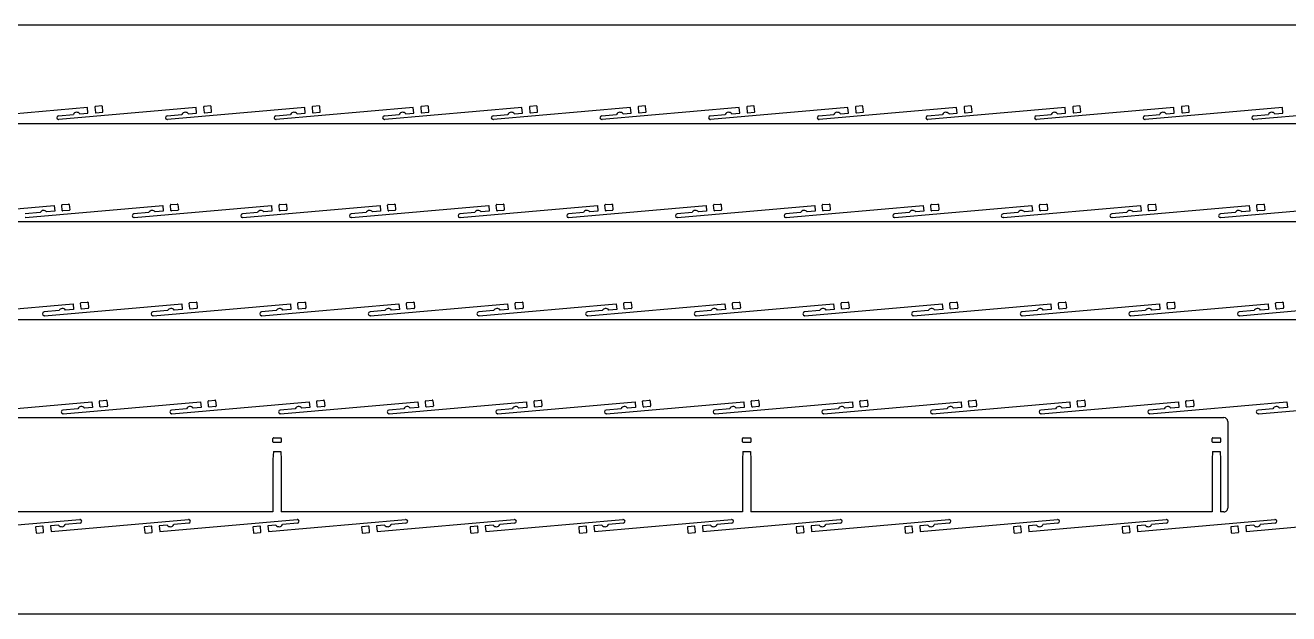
# Model space of a CAD drawing. Header units: millimetres. Extents: x 44 to 1141, y 79 to 235.
# Drawn here: x 378.9 to 713.8, y 79.4 to 235.4 of the extents above; entities that cross this region are included whole.
import ezdxf

# ---------------------------------------------------------------- set-up
doc = ezdxf.new("R2010")
doc.units = ezdxf.units.MM
doc.layers.add('View', color=7, linetype='CONTINUOUS')

msp = doc.modelspace()

# ---------------------------------------------------------------- linework, layer by layer
at = {"layer": 'View'}
for p, q in [((1007.17, 235.442), (86.117, 235.443)), ((395.349, 213.625), (358.971, 210.442)), ((387.683, 211.449), (391.629, 211.794)), ((424.149, 213.625), (387.771, 210.442)), ((393.354, 211.945), (395.48, 212.131)), ((395.48, 212.131), (395.349, 213.625)), ((397.346, 213.75), (397.468, 212.355)), ((399.176, 214.06), (397.482, 213.912)), ((397.63, 212.218), (399.324, 212.367)), ((399.46, 212.529), (399.338, 213.924)), ((416.483, 211.449), (420.429, 211.794)), ((452.949, 213.625), (416.571, 210.442)), ((422.154, 211.945), (424.28, 212.131)), ((424.28, 212.131), (424.149, 213.625)), ((426.146, 213.749), (426.268, 212.355)), ((427.976, 214.06), (426.282, 213.912)), ((426.43, 212.218), (428.124, 212.367)), ((428.26, 212.529), (428.138, 213.924)), ((445.283, 211.448), (449.229, 211.794)), ((481.749, 213.625), (445.371, 210.442)), ((450.954, 211.945), (453.08, 212.131)), ((453.08, 212.131), (452.949, 213.625)), ((454.946, 213.749), (455.068, 212.355)), ((456.776, 214.06), (455.082, 213.912)), ((455.23, 212.218), (456.924, 212.367)), ((457.06, 212.529), (456.938, 213.924)), ((474.083, 211.448), (478.029, 211.794)), ((510.549, 213.625), (474.171, 210.442)), ((479.754, 211.945), (481.88, 212.131)), ((481.88, 212.131), (481.749, 213.625)), ((483.746, 213.749), (483.868, 212.355)), ((485.576, 214.06), (483.882, 213.912)), ((484.03, 212.218), (485.724, 212.367)), ((485.86, 212.529), (485.738, 213.924)), ((502.883, 211.448), (506.829, 211.794)), ((539.349, 213.625), (502.971, 210.442)), ((508.554, 211.945), (510.68, 212.131)), ((510.68, 212.131), (510.549, 213.625)), ((512.546, 213.749), (512.668, 212.355)), ((514.376, 214.06), (512.682, 213.912)), ((512.83, 212.218), (514.524, 212.367)), ((514.66, 212.529), (514.538, 213.924)), ((531.683, 211.448), (535.629, 211.794)), ((568.149, 213.625), (531.771, 210.442)), ((537.354, 211.945), (539.48, 212.131)), ((539.48, 212.131), (539.349, 213.625)), ((541.346, 213.749), (541.468, 212.355)), ((543.176, 214.06), (541.482, 213.912)), ((541.63, 212.218), (543.324, 212.367)), ((543.46, 212.529), (543.338, 213.924)), ((560.483, 211.448), (564.429, 211.794)), ((596.949, 213.625), (560.571, 210.442)), ((566.154, 211.945), (568.28, 212.131)), ((568.28, 212.131), (568.149, 213.625)), ((570.146, 213.749), (570.268, 212.355)), ((571.976, 214.06), (570.282, 213.912)), ((570.43, 212.218), (572.124, 212.366)), ((572.26, 212.529), (572.138, 213.924)), ((589.283, 211.448), (593.229, 211.794)), ((625.749, 213.625), (589.371, 210.442)), ((594.954, 211.945), (597.08, 212.131)), ((597.08, 212.131), (596.949, 213.625)), ((598.946, 213.749), (599.068, 212.355)), ((600.776, 214.06), (599.082, 213.912)), ((599.23, 212.218), (600.924, 212.366)), ((601.06, 212.529), (600.938, 213.924)), ((618.083, 211.448), (622.029, 211.794)), ((654.549, 213.625), (618.171, 210.442)), ((623.754, 211.945), (625.88, 212.13)), ((625.88, 212.13), (625.749, 213.625)), ((627.746, 213.749), (627.868, 212.355)), ((629.576, 214.06), (627.882, 213.912)), ((628.03, 212.218), (629.724, 212.366)), ((629.86, 212.529), (629.738, 213.924)), ((646.883, 211.448), (650.829, 211.794)), ((683.349, 213.625), (646.971, 210.442)), ((652.554, 211.944), (654.68, 212.13)), ((654.68, 212.13), (654.549, 213.625)), ((656.546, 213.749), (656.668, 212.355)), ((658.376, 214.06), (656.682, 213.912)), ((656.83, 212.218), (658.524, 212.366)), ((658.66, 212.529), (658.538, 213.924)), ((675.683, 211.448), (679.629, 211.793)), ((712.149, 213.625), (675.771, 210.442)), ((681.354, 211.944), (683.48, 212.13)), ((683.48, 212.13), (683.349, 213.625)), ((685.346, 213.749), (685.468, 212.355)), ((687.176, 214.06), (685.482, 213.912)), ((685.63, 212.218), (687.324, 212.366)), ((687.46, 212.529), (687.338, 213.924)), ((704.483, 211.448), (708.429, 211.793)), ((740.949, 213.625), (704.571, 210.442)), ((710.154, 211.944), (712.28, 212.13)), ((712.28, 212.13), (712.149, 213.625)), ((158.044, 209.443), (993.244, 209.442)), ((387.683, 210.442), (387.771, 210.442)), ((416.483, 210.442), (416.571, 210.442)), ((445.283, 210.442), (445.371, 210.442)), ((474.083, 210.442), (474.171, 210.442)), ((502.883, 210.442), (502.971, 210.442)), ((531.683, 210.442), (531.771, 210.442)), ((560.483, 210.442), (560.571, 210.442)), ((589.283, 210.442), (589.371, 210.442)), ((618.083, 210.442), (618.171, 210.442)), ((646.883, 210.442), (646.971, 210.442)), ((675.683, 210.442), (675.771, 210.442)), ((704.483, 210.442), (704.571, 210.442)), ((350.171, 184.442), (386.549, 187.625)), ((378.971, 184.442), (415.349, 187.625)), ((386.549, 187.625), (386.68, 186.131)), ((388.668, 186.355), (388.546, 187.75)), ((388.682, 187.912), (390.376, 188.06)), ((390.538, 187.924), (390.66, 186.529)), ((407.771, 184.442), (444.149, 187.625)), ((415.349, 187.625), (415.48, 186.131)), ((417.468, 186.355), (417.346, 187.75)), ((417.482, 187.912), (419.176, 188.06)), ((419.338, 187.924), (419.46, 186.529)), ((436.571, 184.442), (472.949, 187.625)), ((444.149, 187.625), (444.28, 186.131)), ((446.268, 186.355), (446.146, 187.749)), ((446.282, 187.912), (447.976, 188.06)), ((448.138, 187.924), (448.26, 186.529)), ((465.371, 184.442), (501.749, 187.625)), ((472.949, 187.625), (473.08, 186.131)), ((475.068, 186.355), (474.946, 187.749)), ((475.082, 187.912), (476.776, 188.06)), ((476.938, 187.924), (477.06, 186.529)), ((494.171, 184.442), (530.549, 187.625)), ((501.749, 187.625), (501.88, 186.131)), ((503.868, 186.355), (503.746, 187.749)), ((503.882, 187.912), (505.576, 188.06)), ((505.738, 187.924), (505.86, 186.529)), ((522.971, 184.442), (559.349, 187.625)), ((530.549, 187.625), (530.68, 186.131)), ((532.668, 186.355), (532.546, 187.749)), ((532.682, 187.912), (534.376, 188.06)), ((534.538, 187.924), (534.66, 186.529)), ((551.771, 184.442), (588.149, 187.625)), ((559.349, 187.625), (559.48, 186.131)), ((561.468, 186.355), (561.346, 187.749)), ((561.482, 187.912), (563.176, 188.06)), ((563.338, 187.924), (563.46, 186.529)), ((580.571, 184.442), (616.949, 187.625)), ((588.149, 187.625), (588.28, 186.131)), ((590.268, 186.355), (590.146, 187.749)), ((590.282, 187.912), (591.976, 188.06)), ((592.138, 187.924), (592.26, 186.529)), ((609.371, 184.442), (645.749, 187.625)), ((616.949, 187.625), (617.08, 186.131)), ((619.068, 186.355), (618.946, 187.749)), ((619.082, 187.912), (620.776, 188.06)), ((620.938, 187.924), (621.06, 186.529)), ((638.171, 184.442), (674.549, 187.625)), ((645.749, 187.625), (645.88, 186.13)), ((647.868, 186.355), (647.746, 187.749)), ((647.882, 187.912), (649.576, 188.06)), ((649.738, 187.924), (649.86, 186.529)), ((666.971, 184.442), (703.349, 187.625)), ((674.549, 187.625), (674.68, 186.13)), ((676.668, 186.355), (676.546, 187.749)), ((676.682, 187.912), (678.376, 188.06)), ((678.538, 187.924), (678.66, 186.529)), ((695.771, 184.442), (732.149, 187.625)), ((703.349, 187.625), (703.48, 186.13)), ((705.468, 186.355), (705.346, 187.749)), ((705.482, 187.912), (707.176, 188.06)), ((707.338, 187.924), (707.46, 186.529)), ((382.829, 185.794), (378.883, 185.449)), ((378.971, 184.442), (378.883, 184.442)), ((386.68, 186.131), (384.554, 185.945)), ((390.524, 186.367), (388.83, 186.219)), ((411.629, 185.794), (407.683, 185.449)), ((407.771, 184.442), (407.683, 184.442)), ((415.48, 186.131), (413.354, 185.945)), ((419.324, 186.367), (417.63, 186.218)), ((440.429, 185.794), (436.483, 185.449)), ((436.571, 184.442), (436.483, 184.442)), ((444.28, 186.131), (442.154, 185.945)), ((448.124, 186.367), (446.43, 186.218)), ((469.229, 185.794), (465.283, 185.448)), ((465.371, 184.442), (465.283, 184.442)), ((473.08, 186.131), (470.954, 185.945)), ((476.924, 186.367), (475.23, 186.218)), ((498.029, 185.794), (494.083, 185.448)), ((494.171, 184.442), (494.083, 184.442)), ((501.88, 186.131), (499.754, 185.945)), ((505.724, 186.367), (504.03, 186.218)), ((526.829, 185.794), (522.883, 185.448)), ((522.971, 184.442), (522.883, 184.442)), ((530.68, 186.131), (528.554, 185.945)), ((534.524, 186.367), (532.83, 186.218)), ((555.629, 185.794), (551.683, 185.448)), ((551.771, 184.442), (551.683, 184.442)), ((559.48, 186.131), (557.354, 185.945)), ((563.324, 186.366), (561.63, 186.218)), ((584.429, 185.794), (580.483, 185.448)), ((580.571, 184.442), (580.483, 184.442)), ((588.28, 186.131), (586.154, 185.945)), ((592.124, 186.366), (590.43, 186.218)), ((613.229, 185.794), (609.283, 185.448)), ((609.371, 184.442), (609.283, 184.442)), ((617.08, 186.131), (614.954, 185.945)), ((620.924, 186.366), (619.23, 186.218)), ((642.029, 185.794), (638.083, 185.448)), ((638.171, 184.442), (638.083, 184.442)), ((645.88, 186.13), (643.754, 185.944)), ((649.724, 186.366), (648.03, 186.218)), ((670.829, 185.794), (666.883, 185.448)), ((666.971, 184.442), (666.883, 184.442)), ((674.68, 186.13), (672.554, 185.944)), ((678.524, 186.366), (676.83, 186.218)), ((699.629, 185.793), (695.683, 185.448)), ((695.771, 184.442), (695.683, 184.442)), ((703.48, 186.13), (701.354, 185.944)), ((707.324, 186.366), (705.63, 186.218)), ((163.044, 183.443), (998.244, 183.442)), ((355.171, 158.442), (391.549, 161.625)), ((383.971, 158.442), (420.349, 161.625)), ((391.549, 161.625), (391.68, 160.131)), ((393.668, 160.355), (393.546, 161.75)), ((393.682, 161.912), (395.376, 162.06)), ((395.538, 161.924), (395.66, 160.529)), ((412.771, 158.442), (449.149, 161.625)), ((420.349, 161.625), (420.48, 160.131)), ((422.468, 160.355), (422.346, 161.749)), ((422.482, 161.912), (424.176, 162.06)), ((424.338, 161.924), (424.46, 160.529)), ((441.571, 158.442), (477.949, 161.625)), ((449.149, 161.625), (449.28, 160.131)), ((451.268, 160.355), (451.146, 161.749)), ((451.282, 161.912), (452.976, 162.06)), ((453.138, 161.924), (453.26, 160.529)), ((470.371, 158.442), (506.749, 161.625)), ((477.949, 161.625), (478.08, 160.131)), ((480.068, 160.355), (479.946, 161.749)), ((480.082, 161.912), (481.776, 162.06)), ((481.938, 161.924), (482.06, 160.529)), ((499.171, 158.442), (535.549, 161.625)), ((506.749, 161.625), (506.88, 160.131)), ((508.868, 160.355), (508.746, 161.749)), ((508.882, 161.912), (510.576, 162.06)), ((510.738, 161.924), (510.86, 160.529)), ((527.971, 158.442), (564.349, 161.625)), ((535.549, 161.625), (535.68, 160.131)), ((537.668, 160.355), (537.546, 161.749)), ((537.682, 161.912), (539.376, 162.06)), ((539.538, 161.924), (539.66, 160.529)), ((556.771, 158.442), (593.149, 161.625)), ((564.349, 161.625), (564.48, 160.131)), ((566.468, 160.355), (566.346, 161.749)), ((566.482, 161.912), (568.176, 162.06)), ((568.338, 161.924), (568.46, 160.529)), ((585.571, 158.442), (621.949, 161.625)), ((593.149, 161.625), (593.28, 160.131)), ((595.268, 160.355), (595.146, 161.749)), ((595.282, 161.912), (596.976, 162.06)), ((597.138, 161.924), (597.26, 160.529)), ((614.371, 158.442), (650.749, 161.625)), ((621.949, 161.625), (622.08, 160.131)), ((624.068, 160.355), (623.946, 161.749)), ((624.082, 161.912), (625.776, 162.06)), ((625.938, 161.924), (626.06, 160.529)), ((643.171, 158.442), (679.549, 161.625)), ((650.749, 161.625), (650.88, 160.13)), ((652.868, 160.355), (652.746, 161.749)), ((652.882, 161.912), (654.576, 162.06)), ((654.738, 161.924), (654.86, 160.529)), ((671.971, 158.442), (708.349, 161.625)), ((679.549, 161.625), (679.68, 160.13)), ((681.668, 160.355), (681.546, 161.749)), ((681.682, 161.912), (683.376, 162.06)), ((683.538, 161.924), (683.66, 160.529)), ((700.771, 158.442), (737.149, 161.625)), ((708.349, 161.625), (708.48, 160.13)), ((710.468, 160.355), (710.346, 161.749)), ((710.482, 161.912), (712.176, 162.06)), ((712.338, 161.924), (712.46, 160.529)), ((168.044, 157.443), (1003.24, 157.442)), ((387.829, 159.794), (383.883, 159.449)), ((383.971, 158.442), (383.883, 158.442)), ((391.68, 160.131), (389.554, 159.945)), ((395.524, 160.367), (393.83, 160.218)), ((416.629, 159.794), (412.683, 159.449)), ((412.771, 158.442), (412.683, 158.442)), ((420.48, 160.131), (418.354, 159.945)), ((424.324, 160.367), (422.63, 160.218)), ((445.429, 159.794), (441.483, 159.449)), ((441.571, 158.442), (441.483, 158.442)), ((449.28, 160.131), (447.154, 159.945)), ((453.124, 160.367), (451.43, 160.218)), ((474.229, 159.794), (470.283, 159.448)), ((470.371, 158.442), (470.283, 158.442)), ((478.08, 160.131), (475.954, 159.945)), ((481.924, 160.367), (480.23, 160.218)), ((503.029, 159.794), (499.083, 159.448)), ((499.171, 158.442), (499.083, 158.442)), ((506.88, 160.131), (504.754, 159.945)), ((510.724, 160.367), (509.03, 160.218)), ((531.829, 159.794), (527.883, 159.448)), ((527.971, 158.442), (527.883, 158.442)), ((535.68, 160.131), (533.554, 159.945)), ((539.524, 160.367), (537.83, 160.218)), ((560.629, 159.794), (556.683, 159.448)), ((556.771, 158.442), (556.683, 158.442)), ((564.48, 160.131), (562.354, 159.945)), ((568.324, 160.366), (566.63, 160.218)), ((589.429, 159.794), (585.483, 159.448)), ((585.571, 158.442), (585.483, 158.442)), ((593.28, 160.131), (591.154, 159.945)), ((597.124, 160.366), (595.43, 160.218)), ((618.229, 159.794), (614.283, 159.448)), ((614.371, 158.442), (614.283, 158.442)), ((622.08, 160.131), (619.954, 159.945)), ((625.924, 160.366), (624.23, 160.218)), ((647.029, 159.794), (643.083, 159.448)), ((643.171, 158.442), (643.083, 158.442)), ((650.88, 160.13), (648.754, 159.944)), ((654.724, 160.366), (653.03, 160.218)), ((675.829, 159.794), (671.883, 159.448)), ((671.971, 158.442), (671.883, 158.442)), ((679.68, 160.13), (677.554, 159.944)), ((683.524, 160.366), (681.83, 160.218)), ((704.629, 159.793), (700.683, 159.448)), ((700.771, 158.442), (700.683, 158.442)), ((708.48, 160.13), (706.354, 159.944)), ((712.324, 160.366), (710.63, 160.218)), ((360.171, 132.442), (396.549, 135.625)), ((388.971, 132.442), (425.349, 135.625)), ((396.68, 134.131), (394.554, 133.945)), ((396.549, 135.625), (396.68, 134.131)), ((398.668, 134.355), (398.546, 135.75)), ((398.682, 135.912), (400.376, 136.06)), ((400.524, 134.367), (398.83, 134.218)), ((400.538, 135.924), (400.66, 134.529)), ((417.771, 132.442), (454.149, 135.625)), ((425.48, 134.131), (423.354, 133.945)), ((425.349, 135.625), (425.48, 134.131)), ((427.468, 134.355), (427.346, 135.749)), ((427.482, 135.912), (429.176, 136.06)), ((429.324, 134.367), (427.63, 134.218)), ((429.338, 135.924), (429.46, 134.529)), ((446.571, 132.442), (482.949, 135.625)), ((454.28, 134.131), (452.154, 133.945)), ((454.149, 135.625), (454.28, 134.131)), ((456.268, 134.355), (456.146, 135.749)), ((456.282, 135.912), (457.976, 136.06)), ((458.124, 134.367), (456.43, 134.218)), ((458.138, 135.924), (458.26, 134.529)), ((475.371, 132.442), (511.749, 135.625)), ((483.08, 134.131), (480.954, 133.945)), ((482.949, 135.625), (483.08, 134.131)), ((485.068, 134.355), (484.946, 135.749)), ((485.082, 135.912), (486.776, 136.06)), ((486.924, 134.367), (485.23, 134.218)), ((486.938, 135.924), (487.06, 134.529)), ((504.171, 132.442), (540.549, 135.625)), ((511.88, 134.131), (509.754, 133.945)), ((511.749, 135.625), (511.88, 134.131)), ((513.868, 134.355), (513.746, 135.749)), ((513.882, 135.912), (515.576, 136.06)), ((515.724, 134.367), (514.03, 134.218)), ((515.738, 135.924), (515.86, 134.529)), ((532.971, 132.442), (569.349, 135.625)), ((540.68, 134.131), (538.554, 133.945)), ((540.549, 135.625), (540.68, 134.131)), ((542.668, 134.355), (542.546, 135.749)), ((542.682, 135.912), (544.376, 136.06)), ((544.524, 134.367), (542.83, 134.218)), ((544.538, 135.924), (544.66, 134.529)), ((561.771, 132.442), (598.149, 135.625)), ((569.48, 134.131), (567.354, 133.945)), ((569.349, 135.625), (569.48, 134.131)), ((571.468, 134.355), (571.346, 135.749)), ((571.482, 135.912), (573.176, 136.06)), ((573.324, 134.366), (571.63, 134.218)), ((573.338, 135.924), (573.46, 134.529)), ((590.571, 132.442), (626.949, 135.625)), ((598.28, 134.131), (596.154, 133.945)), ((598.149, 135.625), (598.28, 134.131)), ((600.268, 134.355), (600.146, 135.749)), ((600.282, 135.912), (601.976, 136.06)), ((602.124, 134.366), (600.43, 134.218)), ((602.138, 135.924), (602.26, 134.529)), ((619.371, 132.442), (655.749, 135.625)), ((627.08, 134.13), (624.954, 133.945)), ((626.949, 135.625), (627.08, 134.13)), ((629.068, 134.355), (628.946, 135.749)), ((629.082, 135.912), (630.776, 136.06)), ((630.924, 134.366), (629.23, 134.218)), ((630.938, 135.924), (631.06, 134.529)), ((648.171, 132.442), (684.549, 135.625)), ((655.88, 134.13), (653.754, 133.944)), ((655.749, 135.625), (655.88, 134.13)), ((657.868, 134.355), (657.746, 135.749)), ((657.882, 135.912), (659.576, 136.06)), ((659.724, 134.366), (658.03, 134.218)), ((659.738, 135.924), (659.86, 134.529)), ((676.971, 132.442), (713.349, 135.625)), ((684.68, 134.13), (682.554, 133.944)), ((684.549, 135.625), (684.68, 134.13)), ((686.668, 134.355), (686.546, 135.749)), ((686.682, 135.912), (688.376, 136.06)), ((688.524, 134.366), (686.83, 134.218)), ((688.538, 135.924), (688.66, 134.529)), ((705.771, 132.442), (742.149, 135.625)), ((713.48, 134.13), (711.354, 133.944)), ((713.349, 135.625), (713.48, 134.13)), ((194.644, 131.443), (696.644, 131.442)), ((392.829, 133.794), (388.882, 133.449)), ((388.971, 132.442), (388.882, 132.442)), ((421.629, 133.794), (417.682, 133.449)), ((417.771, 132.442), (417.682, 132.442)), ((450.429, 133.794), (446.482, 133.448)), ((446.571, 132.442), (446.482, 132.442)), ((479.229, 133.794), (475.282, 133.448)), ((475.371, 132.442), (475.282, 132.442)), ((508.029, 133.794), (504.082, 133.448)), ((504.171, 132.442), (504.082, 132.442)), ((536.829, 133.794), (532.882, 133.448)), ((532.971, 132.442), (532.882, 132.442)), ((565.629, 133.794), (561.682, 133.448)), ((561.771, 132.442), (561.682, 132.442)), ((594.429, 133.794), (590.482, 133.448)), ((590.571, 132.442), (590.482, 132.442)), ((623.229, 133.794), (619.282, 133.448)), ((619.371, 132.442), (619.282, 132.442)), ((652.029, 133.794), (648.082, 133.448)), ((648.171, 132.442), (648.082, 132.442)), ((680.829, 133.793), (676.882, 133.448)), ((676.971, 132.442), (676.882, 132.442)), ((709.629, 133.793), (705.682, 133.448)), ((705.771, 132.442), (705.682, 132.442)), ((697.644, 130.442), (697.644, 107.442)), ((444.544, 124.992), (444.544, 125.892)), ((444.694, 126.042), (446.594, 126.042)), ((446.594, 124.842), (444.694, 124.842)), ((446.744, 125.892), (446.744, 124.992)), ((569.044, 124.992), (569.044, 125.892)), ((569.194, 126.042), (571.094, 126.042)), ((571.094, 124.842), (569.194, 124.842)), ((571.244, 125.892), (571.244, 124.992)), ((693.544, 124.992), (693.544, 125.892)), ((693.694, 126.042), (695.594, 126.042)), ((695.594, 124.842), (693.694, 124.842)), ((695.744, 125.892), (695.744, 124.992)), ((444.644, 122.442), (444.544, 120.308)), ((444.644, 122.442), (446.644, 122.442)), ((446.644, 122.442), (446.744, 120.308)), ((569.144, 122.442), (569.044, 120.308)), ((569.144, 122.442), (571.144, 122.442)), ((571.144, 122.442), (571.244, 120.308)), ((693.644, 122.442), (693.544, 120.308)), ((693.644, 122.442), (695.644, 122.442)), ((695.644, 122.442), (695.744, 120.308)), ((444.544, 120.308), (444.544, 106.442)), ((446.744, 120.308), (446.744, 118.576)), ((446.744, 118.576), (446.744, 106.442)), ((569.044, 120.308), (569.044, 106.442)), ((571.244, 120.308), (571.244, 118.576)), ((571.244, 118.576), (571.244, 106.442)), ((693.544, 120.308), (693.544, 106.442)), ((695.744, 120.308), (695.744, 118.576)), ((695.744, 118.576), (695.744, 106.442)), ((444.544, 106.442), (322.244, 106.442)), ((356.939, 101.26), (393.318, 104.442)), ((385.739, 101.26), (422.118, 104.442)), ((393.406, 104.442), (393.318, 104.442)), ((414.539, 101.26), (450.918, 104.442)), ((422.206, 104.442), (422.118, 104.442)), ((443.339, 101.26), (479.718, 104.442)), ((569.044, 106.442), (446.744, 106.442)), ((451.006, 104.442), (450.918, 104.442)), ((472.139, 101.26), (508.518, 104.442)), ((479.806, 104.442), (479.718, 104.442)), ((500.939, 101.259), (537.318, 104.442)), ((508.606, 104.442), (508.518, 104.442)), ((529.739, 101.259), (566.118, 104.442)), ((537.406, 104.442), (537.318, 104.442)), ((558.539, 101.259), (594.918, 104.442)), ((566.206, 104.442), (566.118, 104.442)), ((693.544, 106.442), (571.244, 106.442)), ((587.339, 101.259), (623.718, 104.442)), ((595.006, 104.442), (594.918, 104.442)), ((616.139, 101.259), (652.518, 104.442)), ((623.806, 104.442), (623.718, 104.442)), ((644.939, 101.259), (681.318, 104.442)), ((652.606, 104.442), (652.518, 104.442)), ((673.739, 101.259), (710.118, 104.442)), ((681.406, 104.442), (681.318, 104.442)), ((696.644, 106.442), (695.744, 106.442)), ((702.539, 101.259), (738.918, 104.442)), ((710.206, 104.442), (710.118, 104.442)), ((381.628, 102.355), (381.75, 100.961)), ((383.458, 102.666), (381.765, 102.518)), ((381.913, 100.824), (383.606, 100.973)), ((383.743, 101.135), (383.621, 102.53)), ((387.734, 102.94), (385.609, 102.754)), ((385.609, 102.754), (385.739, 101.26)), ((393.406, 103.436), (389.46, 103.091)), ((410.428, 102.355), (410.55, 100.961)), ((412.258, 102.666), (410.565, 102.518)), ((410.713, 100.824), (412.406, 100.973)), ((412.543, 101.135), (412.421, 102.53)), ((416.534, 102.94), (414.409, 102.754)), ((414.409, 102.754), (414.539, 101.26)), ((422.206, 103.436), (418.26, 103.091)), ((439.228, 102.355), (439.35, 100.961)), ((441.058, 102.666), (439.365, 102.518)), ((439.513, 100.824), (441.206, 100.973)), ((441.343, 101.135), (441.221, 102.53)), ((445.334, 102.94), (443.209, 102.754)), ((443.209, 102.754), (443.339, 101.26)), ((451.006, 103.436), (447.06, 103.091)), ((468.028, 102.355), (468.15, 100.961)), ((469.858, 102.666), (468.165, 102.518)), ((468.313, 100.824), (470.006, 100.973)), ((470.143, 101.135), (470.021, 102.53)), ((474.134, 102.94), (472.009, 102.754)), ((472.009, 102.754), (472.139, 101.26)), ((479.806, 103.436), (475.86, 103.091)), ((496.828, 102.355), (496.95, 100.961)), ((498.658, 102.666), (496.965, 102.518)), ((497.113, 100.824), (498.806, 100.972)), ((498.943, 101.135), (498.821, 102.53)), ((502.934, 102.94), (500.809, 102.754)), ((500.809, 102.754), (500.939, 101.259)), ((508.606, 103.436), (504.66, 103.091)), ((525.628, 102.355), (525.75, 100.961)), ((527.458, 102.666), (525.765, 102.518)), ((525.913, 100.824), (527.606, 100.972)), ((527.743, 101.135), (527.621, 102.53)), ((531.734, 102.94), (529.609, 102.754)), ((529.609, 102.754), (529.739, 101.259)), ((537.406, 103.436), (533.46, 103.091)), ((554.428, 102.355), (554.55, 100.961)), ((556.258, 102.666), (554.565, 102.518)), ((554.713, 100.824), (556.406, 100.972)), ((556.543, 101.135), (556.421, 102.53)), ((560.534, 102.94), (558.409, 102.754)), ((558.409, 102.754), (558.539, 101.259)), ((566.206, 103.436), (562.26, 103.091)), ((583.228, 102.355), (583.35, 100.961)), ((585.058, 102.666), (583.365, 102.518)), ((583.513, 100.824), (585.206, 100.972)), ((585.343, 101.135), (585.221, 102.53)), ((589.334, 102.94), (587.209, 102.754)), ((587.209, 102.754), (587.339, 101.259)), ((595.006, 103.436), (591.06, 103.091)), ((612.028, 102.355), (612.15, 100.961)), ((613.858, 102.666), (612.165, 102.518)), ((612.313, 100.824), (614.006, 100.972)), ((614.143, 101.135), (614.021, 102.53)), ((618.134, 102.94), (616.009, 102.754)), ((616.009, 102.754), (616.139, 101.259)), ((623.806, 103.436), (619.86, 103.091)), ((640.828, 102.355), (640.95, 100.961)), ((642.658, 102.666), (640.965, 102.518)), ((641.113, 100.824), (642.806, 100.972)), ((642.943, 101.135), (642.821, 102.53)), ((646.934, 102.94), (644.809, 102.754)), ((644.809, 102.754), (644.939, 101.259)), ((652.606, 103.436), (648.66, 103.091)), ((669.628, 102.355), (669.75, 100.961)), ((671.458, 102.666), (669.765, 102.518)), ((669.913, 100.824), (671.606, 100.972)), ((671.743, 101.135), (671.621, 102.529)), ((675.734, 102.94), (673.609, 102.754)), ((673.609, 102.754), (673.739, 101.259)), ((681.406, 103.436), (677.46, 103.091)), ((698.428, 102.355), (698.55, 100.96)), ((700.258, 102.666), (698.565, 102.518)), ((698.713, 100.824), (700.406, 100.972)), ((700.543, 101.135), (700.421, 102.529)), ((704.534, 102.94), (702.409, 102.754)), ((702.409, 102.754), (702.539, 101.259)), ((710.206, 103.436), (706.26, 103.091)), ((177.117, 79.442), (1098.17, 79.442))]:
    msp.add_line(p, q, dxfattribs=at)
for centre, radius, start, end in [((387.727, 210.945), 0.505, 94.9999, -95.0001), ((392.535, 211.371), 1, 34.9999, 155), ((397.495, 213.763), 0.15, 94.9999, -175), ((397.617, 212.368), 0.15, -175, -85.0001), ((399.189, 213.911), 0.15, 4.99994, 94.9999), ((399.311, 212.516), 0.15, -85.0001, 4.99994), ((416.527, 210.945), 0.505, 94.9999, -95.0001), ((421.335, 211.371), 1, 34.9999, 155), ((426.295, 213.763), 0.15, 94.9999, -175), ((426.417, 212.368), 0.15, -175, -85.0001), ((427.989, 213.911), 0.15, 4.99994, 94.9999), ((428.111, 212.516), 0.15, -85.0001, 4.99994), ((445.327, 210.945), 0.505, 94.9999, -95.0001), ((450.135, 211.371), 1, 34.9999, 155), ((455.095, 213.763), 0.15, 94.9999, -175), ((455.217, 212.368), 0.15, -175, -85.0001), ((456.789, 213.911), 0.15, 4.99994, 94.9999), ((456.911, 212.516), 0.15, -85.0001, 4.99994), ((474.127, 210.945), 0.505, 94.9999, -95.0001), ((478.935, 211.371), 1, 34.9999, 155), ((483.895, 213.763), 0.15, 94.9999, -175), ((484.017, 212.368), 0.15, -175, -85.0001), ((485.589, 213.911), 0.15, 4.99994, 94.9999), ((485.711, 212.516), 0.15, -85.0001, 4.99994), ((502.927, 210.945), 0.505, 94.9999, -95.0001), ((507.735, 211.371), 1, 34.9999, 155), ((512.695, 213.762), 0.15, 94.9999, -175), ((512.817, 212.368), 0.15, -175, -85.0001), ((514.389, 213.911), 0.15, 4.99994, 94.9999), ((514.511, 212.516), 0.15, -85.0001, 4.99994), ((531.727, 210.945), 0.505, 94.9999, -95.0001), ((536.535, 211.371), 1, 34.9999, 155), ((541.495, 213.762), 0.15, 94.9999, -175), ((541.617, 212.368), 0.15, -175, -85.0001), ((543.189, 213.911), 0.15, 4.99994, 94.9999), ((543.311, 212.516), 0.15, -85.0001, 4.99994), ((560.527, 210.945), 0.505, 94.9999, -95.0001), ((565.335, 211.371), 1, 34.9999, 155), ((570.295, 213.762), 0.15, 94.9999, -175), ((570.417, 212.368), 0.15, -175, -85.0001), ((571.989, 213.911), 0.15, 4.99994, 94.9999), ((572.111, 212.516), 0.15, -85.0001, 4.99994), ((589.327, 210.945), 0.505, 94.9999, -95.0001), ((594.135, 211.371), 1, 34.9999, 155), ((599.095, 213.762), 0.15, 94.9999, -175), ((599.217, 212.368), 0.15, -175, -85.0001), ((600.789, 213.911), 0.15, 4.99994, 94.9999), ((600.911, 212.516), 0.15, -85.0001, 4.99994), ((618.127, 210.945), 0.505, 94.9999, -95.0001), ((622.935, 211.371), 1, 34.9999, 155), ((627.895, 213.762), 0.15, 94.9999, -175), ((628.017, 212.368), 0.15, -175, -85.0001), ((629.589, 213.911), 0.15, 4.99994, 94.9999), ((629.711, 212.516), 0.15, -85.0001, 4.99994), ((646.927, 210.945), 0.505, 94.9999, -95.0001), ((651.735, 211.371), 1, 34.9999, 155), ((656.695, 213.762), 0.15, 94.9999, -175), ((656.817, 212.368), 0.15, -175, -85.0001), ((658.389, 213.91), 0.15, 4.99994, 94.9999), ((658.511, 212.516), 0.15, -85.0001, 4.99994), ((675.727, 210.945), 0.505, 94.9999, -95.0001), ((680.535, 211.371), 1, 34.9999, 155), ((685.495, 213.762), 0.15, 94.9999, -175), ((685.617, 212.368), 0.15, -175, -85.0001), ((687.189, 213.91), 0.15, 4.99994, 94.9999), ((687.311, 212.516), 0.15, -85.0001, 4.99994), ((704.527, 210.945), 0.505, 94.9999, -95.0001), ((709.335, 211.371), 1, 34.9999, 155), ((388.695, 187.763), 0.15, 94.9999, -175), ((390.389, 187.911), 0.15, 4.99994, 94.9999), ((417.495, 187.763), 0.15, 94.9999, -175), ((419.189, 187.911), 0.15, 4.99994, 94.9999), ((446.295, 187.763), 0.15, 94.9999, -175), ((447.989, 187.911), 0.15, 4.99994, 94.9999), ((475.095, 187.763), 0.15, 94.9999, -175), ((476.789, 187.911), 0.15, 4.99994, 94.9999), ((503.895, 187.762), 0.15, 94.9999, -175), ((505.589, 187.911), 0.15, 4.99994, 94.9999), ((532.695, 187.762), 0.15, 94.9999, -175), ((534.389, 187.911), 0.15, 4.99994, 94.9999), ((561.495, 187.762), 0.15, 94.9999, -175), ((563.189, 187.911), 0.15, 4.99994, 94.9999), ((590.295, 187.762), 0.15, 94.9999, -175), ((591.989, 187.911), 0.15, 4.99994, 94.9999), ((619.095, 187.762), 0.15, 94.9999, -175), ((620.789, 187.911), 0.15, 4.99994, 94.9999), ((647.895, 187.762), 0.15, 94.9999, -175), ((649.589, 187.911), 0.15, 4.99994, 94.9999), ((676.695, 187.762), 0.15, 94.9999, -175), ((678.389, 187.91), 0.15, 4.99994, 94.9999), ((705.495, 187.762), 0.15, 94.9999, -175), ((707.189, 187.91), 0.15, 4.99994, 94.9999), ((383.735, 185.371), 1, 34.9999, 155), ((388.817, 186.368), 0.15, -175, -85.0001), ((390.511, 186.516), 0.15, -85.0001, 4.99994), ((407.727, 184.945), 0.505, 94.9999, -95.0001), ((412.535, 185.371), 1, 34.9999, 155), ((417.617, 186.368), 0.15, -175, -85.0001), ((419.311, 186.516), 0.15, -85.0001, 4.99994), ((436.527, 184.945), 0.505, 94.9999, -95.0001), ((441.335, 185.371), 1, 34.9999, 155), ((446.417, 186.368), 0.15, -175, -85.0001), ((448.111, 186.516), 0.15, -85.0001, 4.99994), ((465.327, 184.945), 0.505, 94.9999, -95.0001), ((470.135, 185.371), 1, 34.9999, 155), ((475.217, 186.368), 0.15, -175, -85.0001), ((476.911, 186.516), 0.15, -85.0001, 4.99994), ((494.127, 184.945), 0.505, 94.9999, -95.0001), ((498.935, 185.371), 1, 34.9999, 155), ((504.017, 186.368), 0.15, -175, -85.0001), ((505.711, 186.516), 0.15, -85.0001, 4.99994), ((522.927, 184.945), 0.505, 94.9999, -95.0001), ((527.735, 185.371), 1, 34.9999, 155), ((532.817, 186.368), 0.15, -175, -85.0001), ((534.511, 186.516), 0.15, -85.0001, 4.99994), ((551.727, 184.945), 0.505, 94.9999, -95.0001), ((556.535, 185.371), 1, 34.9999, 155), ((561.617, 186.368), 0.15, -175, -85.0001), ((563.311, 186.516), 0.15, -85.0001, 4.99994), ((580.527, 184.945), 0.505, 94.9999, -95.0001), ((585.335, 185.371), 1, 34.9999, 155), ((590.417, 186.368), 0.15, -175, -85.0001), ((592.111, 186.516), 0.15, -85.0001, 4.99994), ((609.327, 184.945), 0.505, 94.9999, -95.0001), ((614.135, 185.371), 1, 34.9999, 155), ((619.217, 186.368), 0.15, -175, -85.0001), ((620.911, 186.516), 0.15, -85.0001, 4.99994), ((638.127, 184.945), 0.505, 94.9999, -95.0001), ((642.935, 185.371), 1, 34.9999, 155), ((648.017, 186.368), 0.15, -175, -85.0001), ((649.711, 186.516), 0.15, -85.0001, 4.99994), ((666.927, 184.945), 0.505, 94.9999, -95.0001), ((671.735, 185.371), 1, 34.9999, 155), ((676.817, 186.368), 0.15, -175, -85.0001), ((678.511, 186.516), 0.15, -85.0001, 4.99994), ((695.727, 184.945), 0.505, 94.9999, -95.0001), ((700.535, 185.371), 1, 34.9999, 155), ((705.617, 186.368), 0.15, -175, -85.0001), ((707.311, 186.516), 0.15, -85.0001, 4.99994), ((393.695, 161.763), 0.15, 94.9999, -175), ((395.389, 161.911), 0.15, 4.99994, 94.9999), ((422.495, 161.763), 0.15, 94.9999, -175), ((424.189, 161.911), 0.15, 4.99994, 94.9999), ((451.295, 161.763), 0.15, 94.9999, -175), ((452.989, 161.911), 0.15, 4.99994, 94.9999), ((480.095, 161.763), 0.15, 94.9999, -175), ((481.789, 161.911), 0.15, 4.99994, 94.9999), ((508.895, 161.762), 0.15, 94.9999, -175), ((510.589, 161.911), 0.15, 4.99994, 94.9999), ((537.695, 161.762), 0.15, 94.9999, -175), ((539.389, 161.911), 0.15, 4.99994, 94.9999), ((566.495, 161.762), 0.15, 94.9999, -175), ((568.189, 161.911), 0.15, 4.99994, 94.9999), ((595.295, 161.762), 0.15, 94.9999, -175), ((596.989, 161.911), 0.15, 4.99994, 94.9999), ((624.095, 161.762), 0.15, 94.9999, -175), ((625.789, 161.911), 0.15, 4.99994, 94.9999), ((652.895, 161.762), 0.15, 94.9999, -175), ((654.589, 161.911), 0.15, 4.99994, 94.9999), ((681.695, 161.762), 0.15, 94.9999, -175), ((683.389, 161.91), 0.15, 4.99994, 94.9999), ((710.495, 161.762), 0.15, 94.9999, -175), ((712.189, 161.91), 0.15, 4.99994, 94.9999), ((383.927, 158.945), 0.505, 94.9999, -95.0001), ((388.735, 159.371), 1, 34.9999, 155), ((393.817, 160.368), 0.15, -175, -85.0001), ((395.511, 160.516), 0.15, -85.0001, 4.99994), ((412.727, 158.945), 0.505, 94.9999, -95.0001), ((417.535, 159.371), 1, 34.9999, 155), ((422.617, 160.368), 0.15, -175, -85.0001), ((424.311, 160.516), 0.15, -85.0001, 4.99994), ((441.527, 158.945), 0.505, 94.9999, -95.0001), ((446.335, 159.371), 1, 34.9999, 155), ((451.417, 160.368), 0.15, -175, -85.0001), ((453.111, 160.516), 0.15, -85.0001, 4.99994), ((470.327, 158.945), 0.505, 94.9999, -95.0001), ((475.135, 159.371), 1, 34.9999, 155), ((480.217, 160.368), 0.15, -175, -85.0001), ((481.911, 160.516), 0.15, -85.0001, 4.99994), ((499.127, 158.945), 0.505, 94.9999, -95.0001), ((503.935, 159.371), 1, 34.9999, 155), ((509.017, 160.368), 0.15, -175, -85.0001), ((510.711, 160.516), 0.15, -85.0001, 4.99994), ((527.927, 158.945), 0.505, 94.9999, -95.0001), ((532.735, 159.371), 1, 34.9999, 155), ((537.817, 160.368), 0.15, -175, -85.0001), ((539.511, 160.516), 0.15, -85.0001, 4.99994), ((556.727, 158.945), 0.505, 94.9999, -95.0001), ((561.535, 159.371), 1, 34.9999, 155), ((566.617, 160.368), 0.15, -175, -85.0001), ((568.311, 160.516), 0.15, -85.0001, 4.99994), ((585.527, 158.945), 0.505, 94.9999, -95.0001), ((590.335, 159.371), 1, 34.9999, 155), ((595.417, 160.368), 0.15, -175, -85.0001), ((597.111, 160.516), 0.15, -85.0001, 4.99994), ((614.327, 158.945), 0.505, 94.9999, -95.0001), ((619.135, 159.371), 1, 34.9999, 155), ((624.217, 160.368), 0.15, -175, -85.0001), ((625.911, 160.516), 0.15, -85.0001, 4.99994), ((643.127, 158.945), 0.505, 94.9999, -95.0001), ((647.935, 159.371), 1, 34.9999, 155), ((653.017, 160.368), 0.15, -175, -85.0001), ((654.711, 160.516), 0.15, -85.0001, 4.99994), ((671.927, 158.945), 0.505, 94.9999, -95.0001), ((676.735, 159.371), 1, 34.9999, 155), ((681.817, 160.368), 0.15, -175, -85.0001), ((683.511, 160.516), 0.15, -85.0001, 4.99994), ((700.727, 158.945), 0.505, 94.9999, -95.0001), ((705.535, 159.371), 1, 34.9999, 155), ((710.617, 160.368), 0.15, -175, -85.0001), ((712.311, 160.516), 0.15, -85.0001, 4.99994), ((393.735, 133.371), 1, 34.9999, 155), ((398.695, 135.763), 0.15, 94.9999, -175), ((398.817, 134.368), 0.15, -175, -85.0001), ((400.389, 135.911), 0.15, 4.99994, 94.9999), ((400.511, 134.516), 0.15, -85.0001, 4.99994), ((422.535, 133.371), 1, 34.9999, 155), ((427.495, 135.763), 0.15, 94.9999, -175), ((427.617, 134.368), 0.15, -175, -85.0001), ((429.189, 135.911), 0.15, 4.99994, 94.9999), ((429.311, 134.516), 0.15, -85.0001, 4.99994), ((451.335, 133.371), 1, 34.9999, 155), ((456.295, 135.763), 0.15, 94.9999, -175), ((456.417, 134.368), 0.15, -175, -85.0001), ((457.989, 135.911), 0.15, 4.99994, 94.9999), ((458.111, 134.516), 0.15, -85.0001, 4.99994), ((480.135, 133.371), 1, 34.9999, 155), ((485.095, 135.763), 0.15, 94.9999, -175), ((485.217, 134.368), 0.15, -175, -85.0001), ((486.789, 135.911), 0.15, 4.99994, 94.9999), ((486.911, 134.516), 0.15, -85.0001, 4.99994), ((508.935, 133.371), 1, 34.9999, 155), ((513.895, 135.762), 0.15, 94.9999, -175), ((514.017, 134.368), 0.15, -175, -85.0001), ((515.589, 135.911), 0.15, 4.99994, 94.9999), ((515.711, 134.516), 0.15, -85.0001, 4.99994), ((537.735, 133.371), 1, 34.9999, 155), ((542.695, 135.762), 0.15, 94.9999, -175), ((542.817, 134.368), 0.15, -175, -85.0001), ((544.389, 135.911), 0.15, 4.99994, 94.9999), ((544.511, 134.516), 0.15, -85.0001, 4.99994), ((566.535, 133.371), 1, 34.9999, 155), ((571.495, 135.762), 0.15, 94.9999, -175), ((571.617, 134.368), 0.15, -175, -85.0001), ((573.189, 135.911), 0.15, 4.99994, 94.9999), ((573.311, 134.516), 0.15, -85.0001, 4.99994), ((595.335, 133.371), 1, 34.9999, 155), ((600.295, 135.762), 0.15, 94.9999, -175), ((600.417, 134.368), 0.15, -175, -85.0001), ((601.989, 135.911), 0.15, 4.99994, 94.9999), ((602.111, 134.516), 0.15, -85.0001, 4.99994), ((624.135, 133.371), 1, 34.9999, 155), ((629.095, 135.762), 0.15, 94.9999, -175), ((629.217, 134.368), 0.15, -175, -85.0001), ((630.789, 135.911), 0.15, 4.99994, 94.9999), ((630.911, 134.516), 0.15, -85.0001, 4.99994), ((652.935, 133.371), 1, 34.9999, 155), ((657.895, 135.762), 0.15, 94.9999, -175), ((658.017, 134.368), 0.15, -175, -85.0001), ((659.589, 135.91), 0.15, 4.99994, 94.9999), ((659.711, 134.516), 0.15, -85.0001, 4.99994), ((681.735, 133.371), 1, 34.9999, 155), ((686.695, 135.762), 0.15, 94.9999, -175), ((686.817, 134.368), 0.15, -175, -85.0001), ((688.389, 135.91), 0.15, 4.99994, 94.9999), ((688.511, 134.516), 0.15, -85.0001, 4.99994), ((710.535, 133.371), 1, 34.9999, 155), ((388.927, 132.945), 0.505, 94.9999, -95.0001), ((417.727, 132.945), 0.505, 94.9999, -95.0001), ((446.527, 132.945), 0.505, 94.9999, -95.0001), ((475.327, 132.945), 0.505, 94.9999, -95.0001), ((504.127, 132.945), 0.505, 94.9999, -95.0001), ((532.927, 132.945), 0.505, 94.9999, -95.0001), ((561.727, 132.945), 0.505, 94.9999, -95.0001), ((590.527, 132.945), 0.505, 94.9999, -95.0001), ((619.327, 132.945), 0.505, 94.9999, -95.0001), ((648.127, 132.945), 0.505, 94.9999, -95.0001), ((676.927, 132.945), 0.505, 94.9999, -95.0001), ((696.644, 130.442), 1, -0.00006, 89.9999), ((705.727, 132.945), 0.505, 94.9999, -95.0001), ((444.694, 125.892), 0.15, 89.9999, 180), ((444.694, 124.992), 0.15, 180, -90.0001), ((446.594, 125.892), 0.15, -0.00006, 89.9999), ((446.594, 124.992), 0.15, -90.0001, -0.00006), ((569.194, 125.892), 0.15, 89.9999, 180), ((569.194, 124.992), 0.15, 180, -90.0001), ((571.094, 125.892), 0.15, -0.00006, 89.9999), ((571.094, 124.992), 0.15, -90.0001, -0.00006), ((693.694, 125.892), 0.15, 89.9999, 180), ((693.694, 124.992), 0.15, 180, -90.0001), ((695.594, 125.892), 0.15, -0.00006, 89.9999), ((695.594, 124.992), 0.15, -90.0001, -0.00006), ((696.644, 107.442), 1, -90.0001, -0.00006), ((393.362, 103.939), 0.505, -85.0001, 84.9999), ((422.162, 103.939), 0.505, -85.0001, 84.9999), ((450.962, 103.939), 0.505, -85.0001, 84.9999), ((479.762, 103.939), 0.505, -85.0001, 84.9999), ((508.562, 103.939), 0.505, -85.0001, 84.9999), ((537.362, 103.939), 0.505, -85.0001, 84.9999), ((566.162, 103.939), 0.505, -85.0001, 84.9999), ((594.962, 103.939), 0.505, -85.0001, 84.9999), ((623.762, 103.939), 0.505, -85.0001, 84.9999), ((652.562, 103.939), 0.505, -85.0001, 84.9999), ((681.362, 103.939), 0.505, -85.0001, 84.9999), ((710.162, 103.939), 0.505, -85.0001, 84.9999), ((381.778, 102.369), 0.15, 94.9999, -175), ((381.9, 100.974), 0.15, -175, -85.0001), ((383.471, 102.517), 0.15, 4.99994, 94.9999), ((383.593, 101.122), 0.15, -85.0001, 4.99994), ((388.554, 103.513), 1, -145, -25.0001), ((410.578, 102.369), 0.15, 94.9999, -175), ((410.7, 100.974), 0.15, -175, -85.0001), ((412.271, 102.517), 0.15, 4.99994, 94.9999), ((412.393, 101.122), 0.15, -85.0001, 4.99994), ((417.354, 103.513), 1, -145, -25.0001), ((439.378, 102.368), 0.15, 94.9999, -175), ((439.5, 100.974), 0.15, -175, -85.0001), ((441.071, 102.517), 0.15, 4.99994, 94.9999), ((441.193, 101.122), 0.15, -85.0001, 4.99994), ((446.154, 103.513), 1, -145, -25.0001), ((468.178, 102.368), 0.15, 94.9999, -175), ((468.3, 100.974), 0.15, -175, -85.0001), ((469.871, 102.517), 0.15, 4.99994, 94.9999), ((469.993, 101.122), 0.15, -85.0001, 4.99994), ((474.954, 103.513), 1, -145, -25.0001), ((496.978, 102.368), 0.15, 94.9999, -175), ((497.1, 100.974), 0.15, -175, -85.0001), ((498.671, 102.517), 0.15, 4.99994, 94.9999), ((498.793, 101.122), 0.15, -85.0001, 4.99994), ((503.754, 103.513), 1, -145, -25.0001), ((525.778, 102.368), 0.15, 94.9999, -175), ((525.9, 100.974), 0.15, -175, -85.0001), ((527.471, 102.517), 0.15, 4.99994, 94.9999), ((527.593, 101.122), 0.15, -85.0001, 4.99994), ((532.554, 103.513), 1, -145, -25.0001), ((554.578, 102.368), 0.15, 94.9999, -175), ((554.7, 100.974), 0.15, -175, -85.0001), ((556.271, 102.517), 0.15, 4.99994, 94.9999), ((556.393, 101.122), 0.15, -85.0001, 4.99994), ((561.354, 103.513), 1, -145, -25.0001), ((583.378, 102.368), 0.15, 94.9999, -175), ((583.5, 100.974), 0.15, -175, -85.0001), ((585.071, 102.517), 0.15, 4.99994, 94.9999), ((585.193, 101.122), 0.15, -85.0001, 4.99994), ((590.154, 103.513), 1, -145, -25.0001), ((612.178, 102.368), 0.15, 94.9999, -175), ((612.3, 100.974), 0.15, -175, -85.0001), ((613.871, 102.516), 0.15, 4.99994, 94.9999), ((613.993, 101.122), 0.15, -85.0001, 4.99994), ((618.954, 103.513), 1, -145, -25.0001), ((640.978, 102.368), 0.15, 94.9999, -175), ((641.1, 100.974), 0.15, -175, -85.0001), ((642.671, 102.516), 0.15, 4.99994, 94.9999), ((642.793, 101.122), 0.15, -85.0001, 4.99994), ((647.754, 103.513), 1, -145, -25.0001), ((669.778, 102.368), 0.15, 94.9999, -175), ((669.9, 100.974), 0.15, -175, -85.0001), ((671.471, 102.516), 0.15, 4.99994, 94.9999), ((671.593, 101.122), 0.15, -85.0001, 4.99994), ((676.554, 103.513), 1, -145, -25.0001), ((698.578, 102.368), 0.15, 94.9999, -175), ((698.7, 100.974), 0.15, -175, -85.0001), ((700.271, 102.516), 0.15, 4.99994, 94.9999), ((700.393, 101.122), 0.15, -85.0001, 4.99994), ((705.354, 103.513), 1, -145, -25.0001)]:
    msp.add_arc(centre, radius, start, end, dxfattribs=at)

doc.saveas('drawing.dxf')
